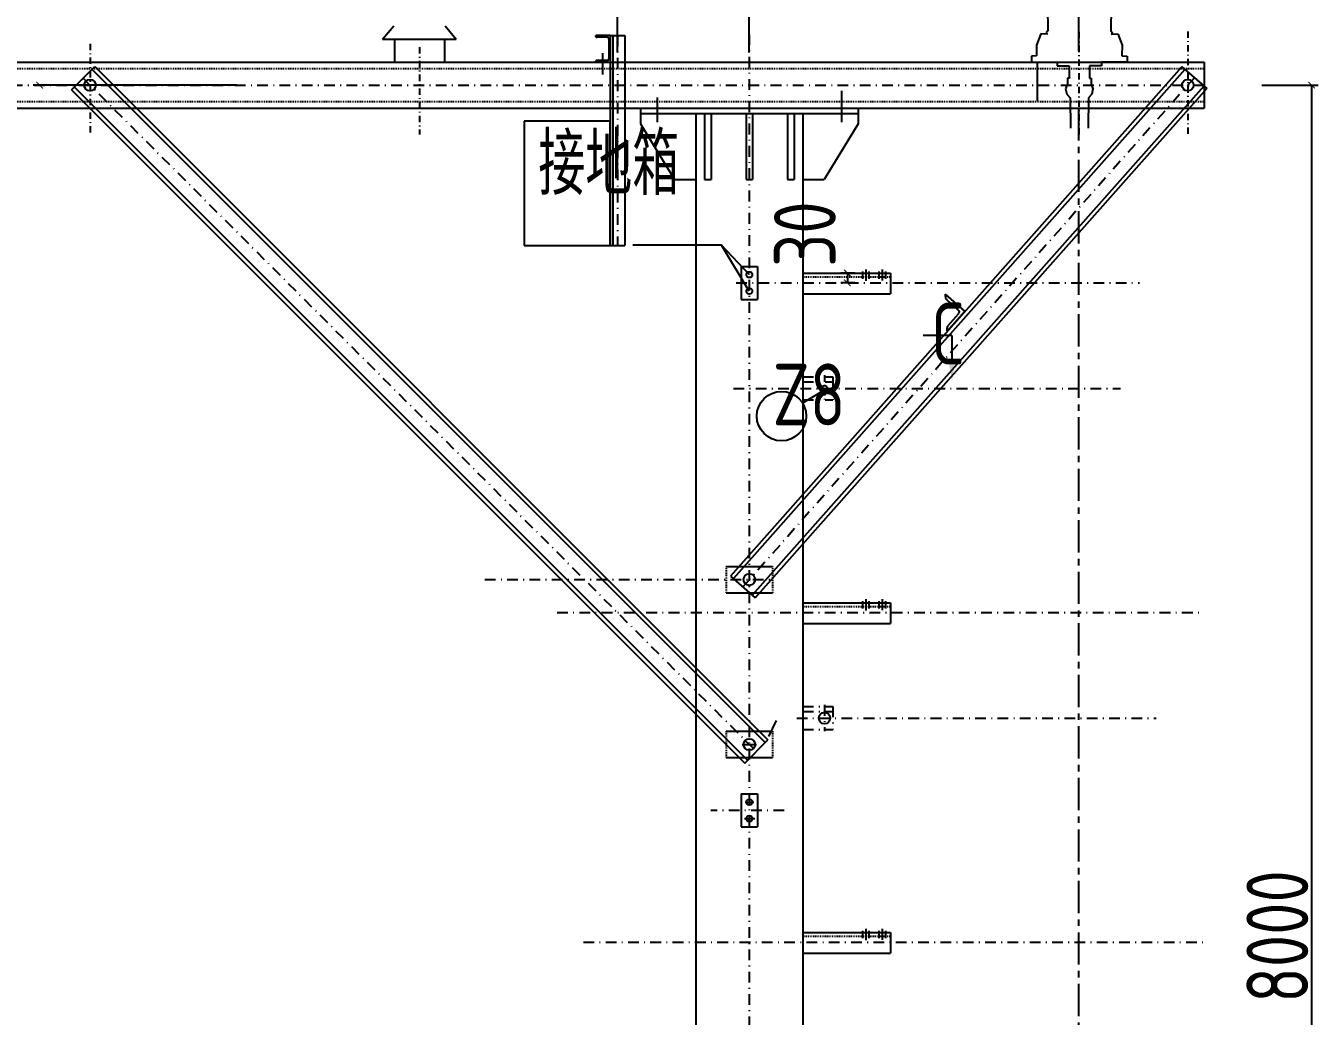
# Model space of a CAD drawing. Header units: millimetres. Extents: x 601 to 1195, y -2888 to -2468.
# Drawn here: x 727.7 to 878.3, y -2675.1 to -2559.8 of the extents above; entities that cross this region are included whole.
import ezdxf

# ---------------------------------------------------------------- set-up
doc = ezdxf.new("R2010")
doc.units = ezdxf.units.MM
for name, pattern in [('CENTER', [2, 1.25, -0.25, 0.25, -0.25]), ('CONTINOUS', [0]), ('DASHDOT2', [0.5, 0.25, -0.125, 0, -0.125]), ('DASHED', [0.008, 0.005, -0.003])]:
    doc.linetypes.add(name, pattern=pattern)
for name, color, linetype in [('CENTER', 1, 'CENTER'), ('DASHED', 2, 'DASHED'), ('DIM', 3, 'Continuous'), ('DIMENSIONS', 5, 'Continuous'), ('DIMENTION', 5, 'Continuous')]:
    doc.layers.add(name, color=color, linetype=linetype)
doc.styles.add('HZTSS', font='tssdeng.shx', dxfattribs={"width": 0.8, "bigfont": 'tssdchn.shx'})

msp = doc.modelspace()

# ---------------------------------------------------------------- linework, layer by layer
at = {"color": 7}
for p, q in [((850.41, -2562.75), (850.41, -2527.51)), ((796.65, -2562.91), (796.65, -2537.32)), ((812.01, -2562.91), (812.01, -2537.32)), ((795.79, -2560.93), (795.79, -2585.37)), ((795.79, -2560.93), (797.52, -2560.93)), ((796.1, -2560.93), (796.1, -2585.37)), ((797.52, -2560.93), (797.52, -2585.37)), ((794.96, -2565.47), (794.96, -2562.96)), ((794.14, -2564), (795.79, -2564)), ((795.79, -2570.89), (785.77, -2570.89)), ((785.77, -2570.89), (785.77, -2585.37)), ((795.79, -2585.37), (795.79, -2570.89)), ((785.77, -2585.37), (795.79, -2585.37)), ((795.79, -2585.37), (797.52, -2585.37)), ((834.83, -2591.03), (837.13, -2593.07)), ((834.98, -2591.68), (836.31, -2592.85)), ((837.13, -2593.07), (835.09, -2595.37)), ((836.34, -2593.38), (835.16, -2594.71))]:
    msp.add_line(p, q, dxfattribs=at)
for p, q in [((846.76, -2557.53), (846.78, -2560.38)), ((854.15, -2557.53), (854.12, -2560.38)), ((769.28, -2561.32), (770.6, -2559.8)), ((769.28, -2561.32), (770.6, -2559.8)), ((769.28, -2561.32), (770.6, -2559.8)), ((769.28, -2561.32), (770.6, -2559.8)), ((769.28, -2561.32), (770.6, -2559.8)), ((769.28, -2561.32), (770.6, -2559.8)), ((769.28, -2561.32), (770.6, -2559.8)), ((769.28, -2561.32), (770.6, -2559.8)), ((769.28, -2561.32), (770.6, -2559.8)), ((769.28, -2561.32), (770.6, -2559.8)), ((769.28, -2561.32), (770.6, -2559.8)), ((769.28, -2561.32), (770.6, -2559.8)), ((769.28, -2561.32), (770.6, -2559.8)), ((769.28, -2561.32), (770.6, -2559.8)), ((769.28, -2561.32), (770.6, -2559.8)), ((769.28, -2561.32), (770.6, -2559.8)), ((776.57, -2559.8), (777.85, -2561.32)), ((776.57, -2559.8), (777.85, -2561.32)), ((776.57, -2559.8), (777.85, -2561.32)), ((776.57, -2559.8), (777.85, -2561.32)), ((776.57, -2559.8), (777.85, -2561.32)), ((776.57, -2559.8), (777.85, -2561.32)), ((776.57, -2559.8), (777.85, -2561.32)), ((776.57, -2559.8), (777.85, -2561.32)), ((776.57, -2559.8), (777.85, -2561.32)), ((776.57, -2559.8), (777.85, -2561.32)), ((776.57, -2559.8), (777.85, -2561.32)), ((776.57, -2559.8), (777.85, -2561.32)), ((776.57, -2559.8), (777.85, -2561.32)), ((776.57, -2559.8), (777.85, -2561.32)), ((846.78, -2560.38), (846.6, -2560.59)), ((846.6, -2560.59), (846.75, -2560.77)), ((854.12, -2560.38), (854.3, -2560.59)), ((854.3, -2560.59), (854.16, -2560.77)), ((769.28, -2561.32), (777.85, -2561.32)), ((769.29, -2561.32), (777.84, -2561.32)), ((769.29, -2561.32), (777.84, -2561.32)), ((769.29, -2561.32), (777.84, -2561.32)), ((769.29, -2561.32), (777.84, -2561.32)), ((769.29, -2561.32), (777.84, -2561.32)), ((769.29, -2561.32), (777.84, -2561.32)), ((769.29, -2561.32), (777.84, -2561.32)), ((769.29, -2561.32), (777.84, -2561.32)), ((769.29, -2561.32), (777.84, -2561.32)), ((769.29, -2561.32), (777.84, -2561.32)), ((769.29, -2561.32), (777.84, -2561.32)), ((769.29, -2561.32), (777.84, -2561.32)), ((769.29, -2561.32), (777.84, -2561.32)), ((769.29, -2561.32), (777.84, -2561.32)), ((769.29, -2561.32), (777.84, -2561.32)), ((770.68, -2561.5), (770.68, -2564.08)), ((776.49, -2561.5), (776.49, -2564.08)), ((845.98, -2560.73), (845.47, -2562.04)), ((845.47, -2562.04), (845.48, -2563.29)), ((846.75, -2560.77), (845.98, -2560.73)), ((854.16, -2560.77), (854.93, -2560.73)), ((854.93, -2560.73), (855.43, -2562.04)), ((855.43, -2562.04), (855.42, -2563.29)), ((845.48, -2563.29), (844.89, -2563.3)), ((844.89, -2563.3), (844.9, -2564.02)), ((855.42, -2563.29), (856.01, -2563.3)), ((856.01, -2563.3), (856.01, -2564.02)), ((770.39, -2564), (776.84, -2564)), ((844.9, -2564.02), (847.88, -2563.99)), ((847.88, -2563.99), (847.89, -2564.46)), ((847.89, -2564.46), (849.27, -2564.45)), ((849.27, -2564.45), (849.27, -2564.76)), ((849.27, -2564.76), (849.28, -2565.64)), ((851.63, -2564.76), (851.62, -2565.64)), ((853.02, -2564.46), (851.63, -2564.45)), ((851.63, -2564.45), (851.63, -2564.76)), ((856.01, -2564.02), (853.02, -2563.99)), ((853.02, -2563.99), (853.02, -2564.46)), ((849.08, -2566.54), (848.86, -2567.13)), ((849.29, -2565.89), (849.07, -2565.89)), ((849.07, -2565.89), (849.08, -2566.54)), ((849.28, -2565.64), (849.29, -2565.89)), ((851.62, -2565.64), (851.62, -2565.89)), ((851.62, -2565.89), (851.83, -2565.89)), ((851.83, -2565.89), (851.83, -2566.54)), ((851.83, -2566.54), (852.04, -2567.13)), ((848.86, -2567.13), (848.99, -2567.73)), ((848.99, -2567.73), (849.39, -2568.19)), ((851.92, -2567.73), (851.52, -2568.19)), ((852.04, -2567.13), (851.92, -2567.73)), ((849.39, -2568.19), (849.42, -2571.71)), ((851.52, -2568.19), (851.48, -2571.71))]:
    msp.add_line(p, q)
at = {"color": 1}
msp.add_line((845.54, -2563.96), (845.54, -2568.57), dxfattribs=at)
at = {"color": 4, "linetype": 'CONTINOUS'}
for p, q in [((752.27, -2566.69), (728.57, -2566.69)), ((871.7, -2566.69), (878.27, -2566.69)), ((877.5, -2566.69), (877.5, -2797.09)), ((824.31, -2588.58), (822.66, -2588.58)), ((823.43, -2588.58), (823.43, -2589.73)), ((824.31, -2589.73), (822.66, -2589.73))]:
    msp.add_line(p, q, dxfattribs=at)
at = {"color": 1, "linetype": 'CENTER', "ltscale": 3}
msp.add_line((850.37, -2569.38), (850.37, -2816.29), dxfattribs=at)
at = {"color": 0, "linetype": 'ByBlock', "const_width": 0.115}
for points in [[(729.73, -2567.07), (728.96, -2566.31)], [(877.89, -2567.07), (877.12, -2566.31)], [(823.81, -2588.96), (823.04, -2588.19)], [(823.04, -2589.35), (823.81, -2590.11)]]:
    msp.add_lwpolyline(points, dxfattribs=at)
msp.add_circle((815.76, -2605.25), 2.88)
at = {"color": 7}
for points in [[(834.83, -2591.03), (834.83, -2591.24), (834.88, -2591.47), (834.98, -2591.68)], [(836.31, -2592.85), (836.46, -2593.11), (836.34, -2593.38)], [(835.09, -2595.37), (835.06, -2595.15), (835.08, -2594.92), (835.16, -2594.71)]]:
    msp.add_spline(points, degree=3, dxfattribs=at)
at = {"layer": 'CENTER', "linetype": 'CENTER', "ltscale": 10}
msp.add_line((811.17, -2643.49), (812.86, -2643.49), dxfattribs=at)
at = {"layer": 'DASHED', "color": 3, "linetype": 'DASHED', "ltscale": 20}
for p, q in [((809.32, -2622.75), (809.32, -2625.83)), ((814.7, -2622.75), (814.7, -2625.83)), ((809.32, -2641.95), (809.32, -2645.03)), ((814.7, -2641.95), (814.7, -2645.03))]:
    msp.add_line(p, q, dxfattribs=at)
at = {"layer": 'DIM', "color": 7, "linetype": 'Continuous'}
for p, q in [((794.14, -2561.02), (794.14, -2560.93)), ((795.79, -2560.93), (794.14, -2560.93)), ((794.14, -2561.02), (794.14, -2560.93)), ((795.46, -2561.12), (794.24, -2561.12)), ((795.46, -2561.12), (794.24, -2561.12)), ((795.66, -2561.33), (795.66, -2563.61)), ((795.79, -2560.93), (795.79, -2564)), ((795.79, -2561.95), (795.79, -2564)), ((794.14, -2564), (794.14, -2563.91)), ((795.46, -2563.81), (794.24, -2563.81)), ((795.46, -2563.81), (794.24, -2563.81))]:
    msp.add_line(p, q, dxfattribs=at)
for centre, radius, start, end in [((794.24, -2561.02), 0.102, 180, 270), ((794.24, -2561.02), 0.102, 180, 270), ((795.46, -2561.33), 0.205, 0, 90), ((795.46, -2563.61), 0.205, 270, 0), ((794.24, -2563.91), 0.102, 90, 180)]:
    msp.add_arc(centre, radius, start, end, dxfattribs=at)
at = {"layer": 'DIMENSIONS', "color": 1, "linetype": 'DASHDOT2', "ltscale": 3}
for p, q in [((850.41, -2560.49), (850.41, -2572.77)), ((863.08, -2560.43), (863.08, -2572.37)), ((735.21, -2561.87), (735.21, -2572.46)), ((773.61, -2562.27), (773.61, -2572.46))]:
    msp.add_line(p, q, dxfattribs=at)
at = {"layer": 'DIMENSIONS', "color": 1, "linetype": 'DASHDOT2', "ltscale": 5}
for p, q in [((796.65, -2560.93), (796.65, -2585.37)), ((812.01, -2560.78), (812.01, -2809.45)), ((734.4, -2565.88), (812.83, -2644.31)), ((863.85, -2565.83), (811.25, -2625.15)), ((694.89, -2566.69), (865, -2566.69)), ((810.49, -2589.73), (857.47, -2589.73)), ((818.25, -2600.67), (821.73, -2600.67)), ((818.25, -2601.25), (821.73, -2601.25)), ((821.73, -2600.67), (821.73, -2603.36)), ((818.25, -2603.36), (821.73, -2603.36)), ((781.21, -2624.29), (814.72, -2624.29)), ((789.61, -2628.13), (865, -2628.13)), ((818.25, -2639.07), (821.73, -2639.07)), ((818.25, -2639.65), (821.73, -2639.65)), ((821.73, -2639.07), (821.73, -2641.76)), ((818.25, -2641.76), (821.73, -2641.76)), ((816.06, -2651.17), (807.52, -2651.17)), ((792.68, -2666.53), (865, -2666.53))]:
    msp.add_line(p, q, dxfattribs=at)
at = {"layer": 'DIMENSIONS', "color": 7, "ltscale": 3}
for p, q in [((694.89, -2564), (865, -2564)), ((733.04, -2567.23), (735.76, -2564.52)), ((735.43, -2564.84), (813.86, -2643.27)), ((735.76, -2564.52), (814.18, -2642.95)), ((862.41, -2564.55), (809.81, -2623.88)), ((862.76, -2564.86), (810.16, -2624.18)), ((862.41, -2564.55), (865.29, -2567.1)), ((865, -2564), (865, -2569.38)), ((733.04, -2567.23), (811.47, -2645.66)), ((733.37, -2566.91), (811.8, -2645.34)), ((801.26, -2568.12), (801.26, -2571.02)), ((864.94, -2566.8), (812.34, -2626.12)), ((865.29, -2567.1), (812.68, -2626.43)), ((822.76, -2567.34), (822.76, -2571.02)), ((694.89, -2569.38), (865, -2569.38)), ((799.34, -2569.38), (799.34, -2569.99)), ((824.68, -2569.38), (824.68, -2569.99)), ((799.34, -2569.99), (824.68, -2569.99)), ((799.34, -2569.99), (799.34, -2571.21)), ((805.77, -2569.99), (805.77, -2797.09)), ((806.8, -2569.99), (806.8, -2577.67)), ((807.56, -2569.99), (807.56, -2577.67)), ((811.63, -2569.99), (811.63, -2577.67)), ((812.4, -2569.99), (812.4, -2577.67)), ((816.46, -2569.99), (816.46, -2577.67)), ((817.23, -2569.99), (817.23, -2577.67)), ((818.25, -2569.99), (818.25, -2797.09)), ((824.68, -2569.99), (824.68, -2571.21)), ((799.34, -2571.21), (803.3, -2577.67)), ((824.68, -2571.21), (820.73, -2577.67)), ((803.3, -2577.67), (805.77, -2577.67)), ((806.8, -2577.67), (807.56, -2577.67)), ((811.63, -2577.67), (812.4, -2577.67)), ((816.46, -2577.67), (817.23, -2577.67)), ((818.25, -2577.67), (820.73, -2577.67)), ((811.05, -2587.81), (811.05, -2591.65)), ((811.05, -2587.81), (812.97, -2587.81)), ((812.97, -2587.81), (812.97, -2591.65)), ((818.25, -2588.58), (828.45, -2588.58)), ((825.18, -2588.4), (825.18, -2589.25)), ((825.57, -2588.18), (825.57, -2589.5)), ((825.95, -2588.4), (825.95, -2589.25)), ((827.1, -2588.4), (827.1, -2589.25)), ((827.49, -2588.18), (827.49, -2589.46)), ((827.87, -2588.4), (827.87, -2589.25)), ((828.45, -2588.58), (828.45, -2591)), ((811.05, -2591.65), (812.97, -2591.65)), ((818.25, -2591), (828.45, -2591)), ((809.81, -2623.88), (812.68, -2626.43)), ((825.18, -2626.8), (825.18, -2627.65)), ((825.57, -2626.58), (825.57, -2627.9)), ((825.95, -2626.8), (825.95, -2627.65)), ((827.1, -2626.8), (827.1, -2627.65)), ((827.49, -2626.58), (827.49, -2627.86)), ((827.87, -2626.8), (827.87, -2627.65)), ((818.25, -2626.98), (828.45, -2626.98)), ((828.45, -2626.98), (828.45, -2629.4)), ((818.25, -2629.4), (828.45, -2629.4)), ((811.47, -2645.66), (814.18, -2642.95)), ((811.05, -2649.25), (811.05, -2653.09)), ((811.05, -2649.25), (812.97, -2649.25)), ((812.97, -2649.25), (812.97, -2653.09)), ((811.51, -2650.21), (812.55, -2650.21)), ((811.43, -2652.13), (812.67, -2652.13)), ((811.05, -2653.09), (812.97, -2653.09)), ((818.25, -2665.38), (828.45, -2665.38)), ((825.18, -2665.2), (825.18, -2666.05)), ((825.57, -2664.98), (825.57, -2666.3)), ((825.95, -2665.2), (825.95, -2666.05)), ((827.1, -2665.2), (827.1, -2666.05)), ((827.49, -2664.98), (827.49, -2666.26)), ((827.87, -2665.2), (827.87, -2666.05)), ((828.45, -2665.38), (828.45, -2667.8)), ((818.25, -2667.8), (828.45, -2667.8))]:
    msp.add_line(p, q, dxfattribs=at)
at = {"layer": 'DIMENSIONS', "color": 7, "linetype": 'DASHED', "ltscale": 3}
for p, q in [((694.89, -2564.77), (865, -2564.77)), ((694.89, -2568.61), (865, -2568.61))]:
    msp.add_line(p, q, dxfattribs=at)
at = {"layer": 'DIMENSIONS', "color": 1, "ltscale": 3}
for p, q in [((808.76, -2585.32), (798.45, -2585.32)), ((812.01, -2590.69), (808.76, -2585.32)), ((812.01, -2588.77), (808.76, -2585.32)), ((820.21, -2602.52), (818.22, -2603.74)), ((814.29, -2642.57), (815.17, -2640.7))]:
    msp.add_line(p, q, dxfattribs=at)
at = {"layer": 'DIMENSIONS', "color": 7, "linetype": 'DASHED', "ltscale": 2}
for p, q in [((818.25, -2589.04), (828.45, -2589.04)), ((818.25, -2627.44), (828.45, -2627.44)), ((818.25, -2665.84), (828.45, -2665.84))]:
    msp.add_line(p, q, dxfattribs=at)
at = {"layer": 'DIMENSIONS', "color": 2, "linetype": 'DASHDOT2', "ltscale": 3}
msp.add_line((820.77, -2600.49), (820.77, -2603.55), dxfattribs=at)
at = {"layer": 'DIMENSIONS', "color": 2, "linetype": 'DASHDOT2', "ltscale": 5}
for p, q in [((810.16, -2602.02), (855.23, -2602.02)), ((820.77, -2638.89), (820.77, -2641.95)), ((817.53, -2640.42), (859.4, -2640.42))]:
    msp.add_line(p, q, dxfattribs=at)
at = {"layer": 'DIMENSIONS', "color": 3, "ltscale": 3}
for p, q in [((809.32, -2622.75), (814.7, -2622.75)), ((809.32, -2625.83), (814.7, -2625.83)), ((809.32, -2641.95), (814.7, -2641.95)), ((809.32, -2645.03), (814.7, -2645.03))]:
    msp.add_line(p, q, dxfattribs=at)
at = {"layer": 'DIMENSIONS', "color": 1, "ltscale": 3}
for centre, radius in [((735.21, -2566.69), 0.669), ((863.08, -2566.69), 0.669), ((812.01, -2588.77), 0.346), ((812.01, -2590.69), 0.346), ((820.77, -2602.02), 0.32), ((812.01, -2624.29), 0.669), ((820.77, -2640.42), 0.669), ((812.01, -2643.49), 0.669), ((812.01, -2650.21), 0.346), ((812.01, -2652.13), 0.346)]:
    msp.add_circle(centre, radius, dxfattribs=at)
at = {"layer": 'DIMENTION', "color": 7}
msp.add_line((835.62, -2595.84), (832.26, -2595.84), dxfattribs=at)
at = {"layer": 'DIMENTION', "color": 7, "linetype": 'ByBlock'}
msp.add_line((835.62, -2595.84), (835.62, -2599.17), dxfattribs=at)
msp.add_solid([(835.28, -2599.17), (835.96, -2599.17), (835.62, -2601.21)], dxfattribs=at)

# ---------------------------------------------------------------- texts
at = {"style": 'HZTSS', "width": 0.8}
for s, p in [('接地箱', (787.43, -2579.49)), ('Z8', (814.72, -2606.33))]:
    msp.add_text(s, height=7.2, dxfattribs=at).set_placement(p)
at = {"color": 7, "style": 'HZTSS', "width": 0.8}
for s, p in [('30', (822.08, -2587.86)), ('8000', (877.12, -2673.58))]:
    msp.add_text(s, height=7.2, rotation=90, dxfattribs=at).set_placement(p)
at = {"layer": 'DIM', "color": 7, "style": 'HZTSS', "width": 0.8}
msp.add_text('C', height=7.2, dxfattribs=at).set_placement((833.17, -2599.23))

doc.saveas('drawing.dxf')
